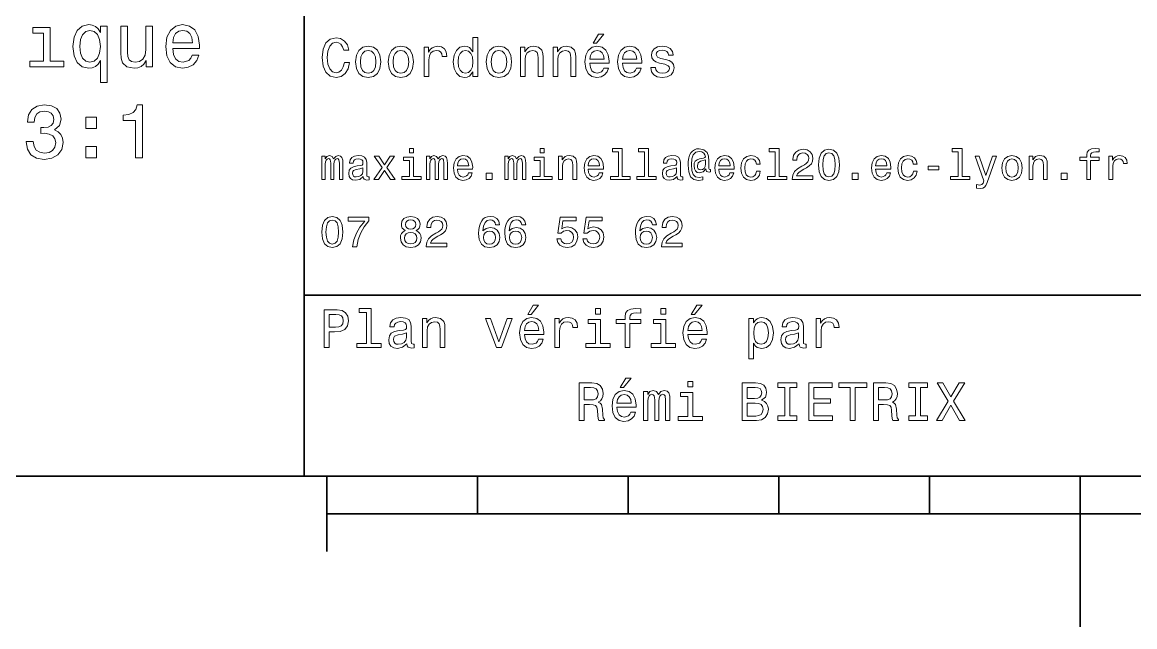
# Model space of a CAD drawing. Extents: x 0 to 297, y 0 to 210.
# Drawn here: x 78.3 to 152.1, y 0 to 40.1 of the extents above; entities that cross this region are included whole.
import ezdxf

# ---------------------------------------------------------------- set-up
doc = ezdxf.new("R2010")
doc.units = 0

msp = doc.modelspace()

# ---------------------------------------------------------------- linework, layer by layer
at = {"color": 7, "lineweight": 35}
for p, q in [((97, 10), (97, 70)), ((97, 22), (162, 22)), ((10, 10), (287, 10)), ((97, 10), (287, 10)), ((98.5, 7.5), (198.5, 7.5))]:
    msp.add_line(p, q, dxfattribs=at)
at = {"color": 7, "lineweight": 35, "ltscale": 0.125}
msp.add_line((98.5, 10), (98.5, 5), dxfattribs=at)
at = {"color": 7, "lineweight": 35, "ltscale": 0.0625}
for p, q in [((108.5, 10), (108.5, 7.5)), ((118.5, 10), (118.5, 7.5)), ((128.5, 10), (128.5, 7.5)), ((138.5, 10), (138.5, 7.5))]:
    msp.add_line(p, q, dxfattribs=at)
at = {"color": 7, "lineweight": 35, "ltscale": 0.25}
msp.add_line((148.5, 10), (148.5, 0), dxfattribs=at)
at = {"color": 7, "lineweight": 13}
for points in [[(83.481827, 39.456413), (83.325485, 39.683357), (83.148979, 39.844742), (82.9422, 39.935516), (82.70517, 39.970821), (82.276505, 39.869957), (81.943649, 39.587536), (81.726791, 39.133644), (81.651138, 38.523415), (81.726791, 37.908142), (81.943649, 37.45425), (82.276505, 37.166786), (82.70517, 37.070965), (82.9422, 37.101223), (83.143936, 37.186958), (83.32045, 37.3433), (83.481827, 37.58033), (83.481827, 36.117794), (83.925636, 36.117794), (83.925636, 39.875), (83.481827, 39.875)], [(86.941483, 39.875), (86.497681, 39.875), (86.497681, 38.3116), (86.44725, 37.948486), (86.300995, 37.686237), (86.074051, 37.524857), (85.776497, 37.474422), (85.539467, 37.514771), (85.388168, 37.635807), (85.302429, 37.842579), (85.282257, 38.135086), (85.282257, 39.875), (84.838455, 39.875), (84.838455, 38.094742), (84.853592, 37.736671), (84.949409, 37.439121), (85.241913, 37.166786), (85.710938, 37.070965), (85.963097, 37.106266), (86.179962, 37.197044), (86.366554, 37.353386), (86.517853, 37.58033), (86.517853, 37.166786), (86.941483, 37.166786)], [(88.277939, 38.392292), (90.053154, 38.392292), (90.058197, 38.599064), (89.977509, 39.179035), (89.7556, 39.612751), (89.402573, 39.875), (88.933563, 39.970821), (88.474625, 39.869957), (88.121597, 39.587536), (87.894653, 39.128601), (87.813965, 38.523415), (87.88961, 37.903099), (88.116554, 37.449207), (88.464539, 37.166786), (88.918427, 37.070965), (89.311798, 37.136528), (89.634567, 37.307995), (89.871597, 37.58033), (90.007767, 37.943443), (89.569, 37.943443), (89.478226, 37.741714), (89.347107, 37.590416), (88.973907, 37.469379), (88.68644, 37.524857), (88.469582, 37.70137), (88.328369, 37.988831), (88.277939, 38.377159)], [(80.138168, 37.539986), (80.138168, 39.784222), (78.998398, 39.784222), (78.998398, 39.405979), (79.694366, 39.405979), (79.694366, 37.539986), (78.786591, 37.539986), (78.786591, 37.166786), (81.056038, 37.166786), (81.056038, 37.539986)], [(82.105026, 38.523415), (82.150421, 38.972263), (82.291626, 39.300072), (82.503448, 39.501801), (82.780823, 39.572407), (83.073334, 39.501801), (83.295227, 39.305115), (83.426353, 38.977306), (83.476791, 38.523415), (83.426353, 38.06448), (83.295227, 37.736671), (83.073334, 37.534943), (82.780823, 37.469379), (82.503448, 37.534943), (82.291626, 37.736671), (82.150421, 38.069523)], [(88.277939, 38.765488), (88.333412, 39.113472), (88.469582, 39.370678), (88.676353, 39.527016), (88.948685, 39.582493), (89.215981, 39.527016), (89.422752, 39.370678), (89.548828, 39.113472), (89.594223, 38.765488)], [(116.184441, 38.728386), (116.396973, 38.728386), (116.897697, 39.340778), (116.54467, 39.340778)], [(99.66787, 37.460373), (99.595818, 37.15778), (99.476944, 36.941643), (99.311241, 36.808357), (99.116714, 36.765129), (98.882568, 36.829971), (98.698845, 37.024494), (98.57637, 37.341499), (98.536743, 37.780979), (98.57637, 38.216858), (98.695244, 38.537464), (98.87896, 38.731987), (99.116714, 38.80043), (99.289627, 38.764408), (99.437317, 38.663544), (99.552597, 38.501442), (99.631844, 38.278099), (99.97406, 38.278099), (99.865997, 38.620316), (99.678673, 38.879681), (99.422913, 39.041786), (99.116714, 39.099422), (98.734871, 39.009365), (98.443085, 38.757202), (98.25576, 38.342937), (98.190926, 37.780979), (98.25576, 37.219021), (98.443085, 36.804756), (98.734871, 36.548992), (99.116714, 36.462536), (99.451729, 36.530979), (99.721901, 36.721901), (99.912827, 37.035301), (100.013687, 37.460373)], [(100.413544, 37.496399), (100.471184, 37.056915), (100.636887, 36.732708), (100.899857, 36.530979), (101.252884, 36.462536), (101.602303, 36.530979), (101.865273, 36.729107), (102.030983, 37.053314), (102.092216, 37.496399), (102.030983, 37.935879), (101.865273, 38.263687), (101.602303, 38.461815), (101.252884, 38.533859), (100.899857, 38.461815), (100.636887, 38.260086), (100.471184, 37.935879)], [(102.58213, 37.496399), (102.639771, 37.056915), (102.805473, 36.732708), (103.068443, 36.530979), (103.421471, 36.462536), (103.770897, 36.530979), (104.033859, 36.729107), (104.19957, 37.053314), (104.260803, 37.496399), (104.19957, 37.935879), (104.033859, 38.263687), (103.770897, 38.461815), (103.421471, 38.533859), (103.068443, 38.461815), (102.805473, 38.260086), (102.639771, 37.935879)], [(104.963257, 36.530979), (105.280258, 36.530979), (105.280258, 37.636887), (105.312683, 37.903458), (105.409943, 38.094379), (105.568443, 38.209652), (105.780983, 38.249279), (105.939484, 38.224064), (106.058357, 38.152016), (106.130402, 38.029537), (106.155617, 37.863831), (106.476227, 37.863831), (106.432999, 38.155621), (106.314117, 38.364552), (106.115997, 38.490635), (105.845825, 38.533859), (105.662102, 38.505043), (105.503601, 38.432995), (105.363113, 38.310516), (105.251442, 38.144814), (105.251442, 38.465416), (104.963257, 38.465416)], [(108.201729, 36.829971), (108.201729, 36.530979), (108.51873, 36.530979), (108.51873, 39.117435), (108.20533, 39.117435), (108.20533, 38.170029), (107.963974, 38.443802), (107.816284, 38.508644), (107.646973, 38.533859), (107.340775, 38.461815), (107.103027, 38.260086), (106.948128, 37.935879), (106.894089, 37.5), (106.948128, 37.064121), (107.103027, 36.736309), (107.340775, 36.530979), (107.646973, 36.462536), (107.816284, 36.487751), (107.967575, 36.552593)], [(109.087898, 37.496399), (109.145531, 37.056915), (109.311241, 36.732708), (109.574203, 36.530979), (109.927231, 36.462536), (110.276657, 36.530979), (110.539627, 36.729107), (110.70533, 37.053314), (110.766571, 37.496399), (110.70533, 37.935879), (110.539627, 38.263687), (110.276657, 38.461815), (109.927231, 38.533859), (109.574203, 38.461815), (109.311241, 38.260086), (109.145531, 37.935879)], [(111.350143, 36.530979), (111.667145, 36.530979), (111.667145, 37.647694), (111.69957, 37.903458), (111.804031, 38.090778), (111.966141, 38.206051), (112.182274, 38.249279), (112.355186, 38.213257), (112.463257, 38.115993), (112.517288, 37.953888), (112.535301, 37.737751), (112.535301, 36.530979), (112.852303, 36.530979), (112.852303, 37.802593), (112.837898, 38.058357), (112.773056, 38.270893), (112.560516, 38.465416), (112.229103, 38.533859), (112.045387, 38.508644), (111.890488, 38.440201), (111.757202, 38.324928), (111.65274, 38.170029), (111.65274, 38.465416), (111.350143, 38.465416)], [(113.51873, 36.530979), (113.835732, 36.530979), (113.835732, 37.647694), (113.868156, 37.903458), (113.972626, 38.090778), (114.134727, 38.206051), (114.350861, 38.249279), (114.523773, 38.213257), (114.631844, 38.115993), (114.685883, 37.953888), (114.703888, 37.737751), (114.703888, 36.530979), (115.020889, 36.530979), (115.020889, 37.802593), (115.006485, 38.058357), (114.941643, 38.270893), (114.729111, 38.465416), (114.39769, 38.533859), (114.213974, 38.508644), (114.059082, 38.440201), (113.925789, 38.324928), (113.821327, 38.170029), (113.821327, 38.465416), (113.51873, 38.465416)], [(115.964699, 37.406338), (117.232712, 37.406338), (117.236313, 37.554035), (117.178673, 37.9683), (117.020172, 38.278099), (116.768013, 38.465416), (116.432999, 38.533859), (116.105186, 38.461815), (115.853027, 38.260086), (115.690918, 37.932278), (115.633286, 37.5), (115.687317, 37.056915), (115.849426, 36.732708), (116.097984, 36.530979), (116.422188, 36.462536), (116.703171, 36.509365), (116.933716, 36.631844), (117.103027, 36.826366), (117.200287, 37.085735), (116.886887, 37.085735), (116.822044, 36.941643), (116.728386, 36.833572), (116.461815, 36.747116), (116.256485, 36.786743), (116.101585, 36.912823), (116.000717, 37.118156), (115.964699, 37.395531)], [(118.133286, 37.406338), (119.401299, 37.406338), (119.4049, 37.554035), (119.34726, 37.9683), (119.188766, 38.278099), (118.9366, 38.465416), (118.601585, 38.533859), (118.273773, 38.461815), (118.021614, 38.260086), (117.859512, 37.932278), (117.801872, 37.5), (117.855911, 37.056915), (118.018013, 36.732708), (118.266571, 36.530979), (118.590775, 36.462536), (118.871758, 36.509365), (119.10231, 36.631844), (119.271614, 36.826366), (119.368881, 37.085735), (119.055481, 37.085735), (118.990631, 36.941643), (118.896973, 36.833572), (118.630402, 36.747116), (118.425072, 36.786743), (118.270172, 36.912823), (118.169312, 37.118156), (118.133286, 37.395531)], [(120.971901, 37.658501), (120.66571, 37.730545), (120.438766, 37.8134), (120.363113, 37.982708), (120.384727, 38.101585), (120.460373, 38.188038), (120.582855, 38.242073), (120.759369, 38.263687), (120.92868, 38.242073), (121.061966, 38.177231), (121.148415, 38.079971), (121.184441, 37.950287), (121.49424, 37.950287), (121.49424, 37.957493), (121.440201, 38.191643), (121.292511, 38.375359), (121.061966, 38.490635), (120.759369, 38.533859), (120.453171, 38.490635), (120.229828, 38.371758), (120.08934, 38.195244), (120.046112, 37.971901), (120.078529, 37.755764), (120.179398, 37.604465), (120.3451, 37.496399), (120.586456, 37.42075), (120.939484, 37.334293), (121.155624, 37.244236), (121.213257, 37.172188), (121.234871, 37.064121), (121.202454, 36.930836), (121.115997, 36.829971), (120.97551, 36.765129), (120.788185, 36.743515), (120.590057, 36.765129), (120.445969, 36.840778), (120.348709, 36.963257), (120.309082, 37.132565), (120.002884, 37.132565), (120.053314, 36.844379), (120.201012, 36.635445), (120.435158, 36.509365), (120.759369, 36.462536), (121.097984, 36.509365), (121.346542, 36.635445), (121.497841, 36.837173), (121.551872, 37.100143), (121.512253, 37.327087), (121.400574, 37.481987), (121.216858, 37.582851)], [(100.737755, 37.5), (100.770172, 37.824207), (100.87104, 38.058357), (101.033142, 38.20245), (101.252884, 38.25288), (101.469017, 38.20245), (101.631126, 38.061958), (101.731987, 37.824207), (101.768013, 37.5), (101.731987, 37.172188), (101.631126, 36.934437), (101.469017, 36.790344), (101.252884, 36.743515), (101.033142, 36.790344), (100.87104, 36.934437), (100.770172, 37.172188)], [(102.906342, 37.5), (102.938759, 37.824207), (103.039627, 38.058357), (103.201729, 38.20245), (103.421471, 38.25288), (103.637611, 38.20245), (103.799713, 38.061958), (103.900574, 37.824207), (103.9366, 37.5), (103.900574, 37.172188), (103.799713, 36.934437), (103.637611, 36.790344), (103.421471, 36.743515), (103.201729, 36.790344), (103.039627, 36.934437), (102.938759, 37.172188)], [(107.701012, 38.249279), (107.909943, 38.198845), (108.068443, 38.058357), (108.162102, 37.824207), (108.198128, 37.5), (108.162102, 37.172188), (108.068443, 36.938038), (107.909943, 36.793949), (107.701012, 36.747116), (107.502884, 36.793949), (107.351585, 36.938038), (107.250717, 37.175793), (107.2183, 37.5), (107.250717, 37.820606), (107.351585, 38.054756), (107.502884, 38.198845)], [(109.412102, 37.5), (109.444527, 37.824207), (109.545387, 38.058357), (109.707489, 38.20245), (109.927231, 38.25288), (110.143372, 38.20245), (110.305473, 38.061958), (110.406342, 37.824207), (110.44236, 37.5), (110.406342, 37.172188), (110.305473, 36.934437), (110.143372, 36.790344), (109.927231, 36.743515), (109.707489, 36.790344), (109.545387, 36.934437), (109.444527, 37.172188)], [(115.964699, 37.672909), (116.004318, 37.921471), (116.101585, 38.105186), (116.249283, 38.216858), (116.443802, 38.256485), (116.634727, 38.216858), (116.782425, 38.105186), (116.872482, 37.921471), (116.9049, 37.672909)], [(118.133286, 37.672909), (118.172913, 37.921471), (118.270172, 38.105186), (118.41787, 38.216858), (118.612396, 38.256485), (118.803314, 38.216858), (118.951012, 38.105186), (119.041069, 37.921471), (119.073486, 37.672909)], [(78.554596, 32.219379), (78.554596, 32.184078), (78.635284, 31.699928), (78.872322, 31.336815), (79.245522, 31.104828), (79.739761, 31.019093), (80.264252, 31.104828), (80.657623, 31.326729), (80.90979, 31.679756), (81.000565, 32.133644), (80.96022, 32.431198), (80.849266, 32.673271), (80.667709, 32.859871), (80.425636, 32.996037), (80.753448, 33.268372), (80.869438, 33.702091), (80.793793, 34.095463), (80.576935, 34.393013), (80.223907, 34.579613), (79.739761, 34.645172), (79.285866, 34.56448), (78.937881, 34.342579), (78.710938, 33.989555), (78.635284, 33.520535), (78.635284, 33.485229), (79.084137, 33.485229), (79.124481, 33.807999), (79.255608, 34.039986), (79.467422, 34.181198), (79.764969, 34.231628), (80.027222, 34.191284), (80.218864, 34.085373), (80.334854, 33.913906), (80.380249, 33.681915), (80.334854, 33.434799), (80.213821, 33.268372), (80.001999, 33.167507), (79.714539, 33.137249), (79.517853, 33.142292), (79.517853, 32.743877), (79.764969, 32.753963), (80.082695, 32.708572), (80.319733, 32.587536), (80.460938, 32.39085), (80.511368, 32.133644), (80.455894, 31.841139), (80.309647, 31.624279), (80.077652, 31.488113), (79.77002, 31.442724), (79.452293, 31.493156), (79.220306, 31.644453), (79.074051, 31.886528), (79.01857, 32.219379)], [(85.806763, 31.119957), (86.265686, 31.119957), (86.265686, 34.645172), (85.922752, 34.645172), (85.83197, 34.337536), (85.650421, 34.130764), (85.373039, 34.009727), (84.989754, 33.969379), (84.989754, 33.611313), (85.806763, 33.611313)], [(82.513535, 33.076729), (83.209496, 33.076729), (83.209496, 33.828171), (82.513535, 33.828171)], [(82.513535, 31.119957), (83.209496, 31.119957), (83.209496, 31.871397), (82.513535, 31.871397)], [(104.259369, 31.749279), (103.991356, 31.749279), (103.991356, 31.461094), (104.259369, 31.461094)], [(112.933716, 31.749279), (112.665703, 31.749279), (112.665703, 31.461094), (112.933716, 31.461094)], [(117.858788, 31.536022), (117.858788, 29.893372), (117.337173, 29.893372), (117.337173, 29.680115), (118.631119, 29.680115), (118.631119, 29.893372), (118.112389, 29.893372), (118.112389, 31.749279), (117.46109, 31.749279), (117.46109, 31.536022)], [(119.593658, 31.536022), (119.593658, 29.893372), (119.072044, 29.893372), (119.072044, 29.680115), (120.365997, 29.680115), (120.365997, 29.893372), (119.84726, 29.893372), (119.84726, 31.749279), (119.195969, 31.749279), (119.195969, 31.536022)], [(128.268021, 31.536022), (128.268021, 29.893372), (127.746399, 29.893372), (127.746399, 29.680115), (129.040344, 29.680115), (129.040344, 29.893372), (128.521622, 29.893372), (128.521622, 31.749279), (127.870316, 31.749279), (127.870316, 31.536022)], [(140.412109, 31.536022), (140.412109, 29.893372), (139.890503, 29.893372), (139.890503, 29.680115), (141.184448, 29.680115), (141.184448, 29.893372), (140.66571, 29.893372), (140.66571, 31.749279), (140.01442, 31.749279), (140.01442, 31.536022)], [(148.933731, 30.959654), (148.933731, 29.680115), (149.187332, 29.680115), (149.187332, 30.959654), (149.763702, 30.959654), (149.763702, 31.175793), (149.187332, 31.175793), (149.187332, 31.270893), (149.207504, 31.386166), (149.273788, 31.463976), (149.386169, 31.510086), (149.547562, 31.527376), (149.763702, 31.51585), (149.763702, 31.734869), (149.489929, 31.749279), (149.242081, 31.723343), (149.069183, 31.645533), (148.965424, 31.510086), (148.933731, 31.317001), (148.933731, 31.175793), (148.469757, 31.175793), (148.469757, 30.959654)], [(98.170029, 29.680115), (98.403458, 29.680115), (98.403458, 30.714697), (98.41787, 30.870316), (98.461098, 30.982708), (98.527374, 31.04899), (98.613831, 31.074928), (98.682999, 31.051872), (98.729103, 30.994236), (98.752159, 30.896254), (98.760803, 30.766571), (98.760803, 29.680115), (98.979828, 29.680115), (98.979828, 30.714697), (98.99424, 30.867435), (99.03746, 30.979826), (99.106628, 31.04899), (99.193085, 31.074928), (99.262245, 31.051872), (99.308357, 30.994236), (99.337173, 30.766571), (99.337173, 29.680115), (99.570602, 29.680115), (99.570602, 30.749279), (99.556198, 30.971182), (99.510086, 31.141211), (99.41787, 31.244957), (99.268013, 31.282421), (99.092216, 31.224783), (98.956772, 31.057636), (98.850143, 31.221901), (98.671471, 31.282421), (98.507202, 31.224783), (98.394814, 31.0634), (98.394814, 31.227665), (98.170029, 31.227665)], [(100.925072, 29.881844), (100.925072, 29.873198), (100.939484, 29.775215), (100.982712, 29.706051), (101.164268, 29.651297), (101.305473, 29.674351), (101.305473, 29.870316), (101.244957, 29.861671), (101.164268, 29.899136), (101.149857, 30.014408), (101.149857, 30.815561), (101.115273, 31.020172), (101.014412, 31.164265), (100.838615, 31.250719), (100.590775, 31.282421), (100.348701, 31.247837), (100.170029, 31.149855), (100.05764, 30.997118), (100.020172, 30.795389), (100.020172, 30.778097), (100.247841, 30.778097), (100.268013, 30.899136), (100.331413, 30.98559), (100.435158, 31.037464), (100.58213, 31.057636), (100.723343, 31.043226), (100.824211, 31), (100.884727, 30.925072), (100.9049, 30.821325), (100.893372, 30.700287), (100.84726, 30.639769), (100.731987, 30.61095), (100.515854, 30.587896), (100.268013, 30.536022), (100.092216, 30.443804), (99.988472, 30.299711), (99.956772, 30.086454), (99.985588, 29.896254), (100.074928, 29.755043), (100.219017, 29.665705), (100.41787, 29.634005), (100.685883, 29.694525)], [(101.925072, 29.680115), (102.322769, 30.282421), (102.731987, 29.680115), (103.03746, 29.680115), (102.484146, 30.478386), (103.00576, 31.227665), (102.711815, 31.227665), (102.334297, 30.665705), (101.956772, 31.227665), (101.657059, 31.227665), (102.170029, 30.475504), (101.628242, 29.680115)], [(104.250717, 29.893372), (104.250717, 31.175793), (103.599426, 31.175793), (103.599426, 30.959654), (103.997116, 30.959654), (103.997116, 29.893372), (103.478386, 29.893372), (103.478386, 29.680115), (104.775215, 29.680115), (104.775215, 29.893372)], [(105.109512, 29.680115), (105.342941, 29.680115), (105.342941, 30.714697), (105.357346, 30.870316), (105.400574, 30.982708), (105.466858, 31.04899), (105.553314, 31.074928), (105.622482, 31.051872), (105.668587, 30.994236), (105.691643, 30.896254), (105.700287, 30.766571), (105.700287, 29.680115), (105.919312, 29.680115), (105.919312, 30.714697), (105.933716, 30.867435), (105.976944, 30.979826), (106.046112, 31.04899), (106.132568, 31.074928), (106.201729, 31.051872), (106.247841, 30.994236), (106.276657, 30.766571), (106.276657, 29.680115), (106.510086, 29.680115), (106.510086, 30.749279), (106.495674, 30.971182), (106.44957, 31.141211), (106.357346, 31.244957), (106.207489, 31.282421), (106.0317, 31.224783), (105.896255, 31.057636), (105.789627, 31.221901), (105.610954, 31.282421), (105.446686, 31.224783), (105.334297, 31.0634), (105.334297, 31.227665), (105.109512, 31.227665)], [(107.167145, 30.380404), (108.181557, 30.380404), (108.184441, 30.498558), (108.138329, 30.829971), (108.011528, 31.077808), (107.809799, 31.227665), (107.541786, 31.282421), (107.279541, 31.224783), (107.077812, 31.0634), (106.948128, 30.801151), (106.902016, 30.45533), (106.945244, 30.100864), (107.074928, 29.841497), (107.273773, 29.680115), (107.533142, 29.62536), (107.757927, 29.662825), (107.94236, 29.760807), (108.077812, 29.916426), (108.155617, 30.123919), (107.9049, 30.123919), (107.853027, 30.008644), (107.778099, 29.92219), (107.564842, 29.853025), (107.400574, 29.884726), (107.276657, 29.98559), (107.195969, 30.149855), (107.167145, 30.371758)], [(107.167145, 30.593658), (107.198845, 30.792507), (107.276657, 30.93948), (107.394814, 31.028818), (107.55043, 31.060518), (107.703171, 31.028818), (107.821327, 30.93948), (107.893372, 30.792507), (107.919312, 30.593658)], [(110.314117, 29.680115), (110.547546, 29.680115), (110.547546, 30.714697), (110.561958, 30.870316), (110.605186, 30.982708), (110.671471, 31.04899), (110.757927, 31.074928), (110.827087, 31.051872), (110.873199, 30.994236), (110.896255, 30.896254), (110.9049, 30.766571), (110.9049, 29.680115), (111.123917, 29.680115), (111.123917, 30.714697), (111.138329, 30.867435), (111.181557, 30.979826), (111.250717, 31.04899), (111.337173, 31.074928), (111.406342, 31.051872), (111.452446, 30.994236), (111.48127, 30.766571), (111.48127, 29.680115), (111.714699, 29.680115), (111.714699, 30.749279), (111.700287, 30.971182), (111.654175, 31.141211), (111.561958, 31.244957), (111.412102, 31.282421), (111.236313, 31.224783), (111.100861, 31.057636), (110.994232, 31.221901), (110.815559, 31.282421), (110.651299, 31.224783), (110.538902, 31.0634), (110.538902, 31.227665), (110.314117, 31.227665)], [(112.925072, 29.893372), (112.925072, 31.175793), (112.273773, 31.175793), (112.273773, 30.959654), (112.671471, 30.959654), (112.671471, 29.893372), (112.15274, 29.893372), (112.15274, 29.680115), (113.44957, 29.680115), (113.44957, 29.893372)], [(113.884727, 29.680115), (114.138329, 29.680115), (114.138329, 30.573486), (114.164261, 30.778097), (114.247833, 30.927954), (114.377518, 31.020172), (114.55043, 31.054754), (114.688759, 31.025936), (114.775215, 30.948126), (114.818443, 30.818443), (114.832855, 30.645533), (114.832855, 29.680115), (115.086456, 29.680115), (115.086456, 30.697407), (115.074928, 30.902018), (115.023056, 31.072046), (114.853027, 31.227665), (114.587891, 31.282421), (114.440918, 31.262247), (114.317001, 31.207493), (114.210373, 31.115273), (114.126801, 30.991354), (114.126801, 31.227665), (113.884727, 31.227665)], [(115.841499, 30.380404), (116.855904, 30.380404), (116.858788, 30.498558), (116.812683, 30.829971), (116.685875, 31.077808), (116.484146, 31.227665), (116.216141, 31.282421), (115.953888, 31.224783), (115.752159, 31.0634), (115.622475, 30.801151), (115.57637, 30.45533), (115.619598, 30.100864), (115.749275, 29.841497), (115.948128, 29.680115), (116.207489, 29.62536), (116.432274, 29.662825), (116.616714, 29.760807), (116.752159, 29.916426), (116.829971, 30.123919), (116.579247, 30.123919), (116.527374, 30.008644), (116.452446, 29.92219), (116.239189, 29.853025), (116.074928, 29.884726), (115.951004, 29.98559), (115.870316, 30.149855), (115.841499, 30.371758)], [(115.841499, 30.593658), (115.873199, 30.792507), (115.951004, 30.93948), (116.06916, 31.028818), (116.224785, 31.060518), (116.377518, 31.028818), (116.495674, 30.93948), (116.567719, 30.792507), (116.593658, 30.593658)], [(121.743515, 29.881844), (121.743515, 29.873198), (121.757927, 29.775215), (121.801155, 29.706051), (121.982712, 29.651297), (122.123917, 29.674351), (122.123917, 29.870316), (122.0634, 29.861671), (121.982712, 29.899136), (121.9683, 30.014408), (121.9683, 30.815561), (121.933716, 31.020172), (121.832855, 31.164265), (121.657059, 31.250719), (121.409225, 31.282421), (121.167145, 31.247837), (120.988472, 31.149855), (120.876083, 30.997118), (120.838615, 30.795389), (120.838615, 30.778097), (121.066284, 30.778097), (121.086456, 30.899136), (121.149857, 30.98559), (121.253601, 31.037464), (121.400574, 31.057636), (121.541786, 31.043226), (121.642654, 31), (121.703171, 30.925072), (121.723343, 30.821325), (121.711815, 30.700287), (121.66571, 30.639769), (121.55043, 30.61095), (121.33429, 30.587896), (121.086456, 30.536022), (120.91066, 30.443804), (120.806915, 30.299711), (120.775215, 30.086454), (120.804031, 29.896254), (120.893372, 29.755043), (121.03746, 29.665705), (121.236313, 29.634005), (121.504318, 29.694525)], [(123.97406, 30.190201), (123.97406, 30.357347), (123.927956, 30.348703), (123.873199, 30.368876), (123.855911, 30.429394), (123.855911, 30.902018), (123.832855, 31.236311), (123.740631, 31.48415), (123.524498, 31.668587), (123.221901, 31.734869), (123.046112, 31.717579), (122.896255, 31.665705), (122.766571, 31.57925), (122.662827, 31.458212), (122.58213, 31.305475), (122.524498, 31.118155), (122.489914, 30.893372), (122.478386, 30.639769), (122.51873, 30.193083), (122.648415, 29.87608), (122.864555, 29.685879), (123.172913, 29.62536), (123.45533, 29.671469), (123.45533, 29.861671), (123.207489, 29.815561), (122.9683, 29.864553), (122.809799, 30.023054), (122.723343, 30.291065), (122.697403, 30.680115), (122.726227, 31.060518), (122.824203, 31.331411), (122.982712, 31.495676), (123.213257, 31.550432), (123.389053, 31.518732), (123.51873, 31.443804), (123.599426, 31.331411), (123.628242, 31.201729), (123.596542, 31.138329), (123.510086, 31.109509), (123.227669, 31.066282), (123.072044, 31.002882), (122.959656, 30.904898), (122.893372, 30.769451), (122.873199, 30.590778), (122.899139, 30.397694), (122.971184, 30.253601), (123.08934, 30.164265), (123.244957, 30.135447), (123.472626, 30.195965), (123.66571, 30.386166), (123.66571, 30.368876), (123.711815, 30.216137), (123.870316, 30.170029)], [(124.515854, 30.380404), (125.530258, 30.380404), (125.533142, 30.498558), (125.48703, 30.829971), (125.360229, 31.077808), (125.158501, 31.227665), (124.890488, 31.282421), (124.628242, 31.224783), (124.426514, 31.0634), (124.296829, 30.801151), (124.250717, 30.45533), (124.293945, 30.100864), (124.42363, 29.841497), (124.622482, 29.680115), (124.881844, 29.62536), (125.106628, 29.662825), (125.291069, 29.760807), (125.426514, 29.916426), (125.504326, 30.123919), (125.253601, 30.123919), (125.201729, 30.008644), (125.126801, 29.92219), (124.913544, 29.853025), (124.749283, 29.884726), (124.625366, 29.98559), (124.54467, 30.149855), (124.515854, 30.371758)], [(124.515854, 30.593658), (124.547554, 30.792507), (124.625366, 30.93948), (124.743515, 31.028818), (124.899139, 31.060518), (125.051872, 31.028818), (125.170029, 30.93948), (125.242081, 30.792507), (125.268013, 30.593658)], [(127.014412, 30.714697), (127.265129, 30.714697), (127.213257, 30.945244), (127.08934, 31.126801), (126.896255, 31.239193), (126.645538, 31.282421), (126.368881, 31.224783), (126.158501, 31.0634), (126.02594, 30.801151), (125.979828, 30.449568), (126.023056, 30.100864), (126.15274, 29.841497), (126.357353, 29.680115), (126.636887, 29.62536), (126.884727, 29.668587), (127.077812, 29.789625), (127.210373, 29.979826), (127.268013, 30.233429), (127.02594, 30.233429), (126.982712, 30.072046), (126.902023, 29.951008), (126.786743, 29.87608), (126.645538, 29.853025), (126.469742, 29.89049), (126.342941, 30.005764), (126.265129, 30.193083), (126.239197, 30.458212), (126.265129, 30.717579), (126.345825, 30.904898), (126.47551, 31.020172), (126.645538, 31.060518), (126.795395, 31.034582), (126.907784, 30.9683), (126.982712, 30.858789)], [(129.391937, 29.680115), (130.766571, 29.680115), (130.766571, 29.927954), (129.680115, 29.927954), (129.740631, 30.0634), (129.844391, 30.175793), (130.164276, 30.380404), (130.33429, 30.466858), (130.524506, 30.590778), (130.659943, 30.734869), (130.737762, 30.904898), (130.766571, 31.097982), (130.71759, 31.340057), (130.582138, 31.530258), (130.374634, 31.651297), (130.106628, 31.694523), (129.829971, 31.645533), (129.619598, 31.510086), (129.484161, 31.293947), (129.438049, 31.008644), (129.438049, 30.9683), (129.700287, 30.9683), (129.700287, 30.991354), (129.726227, 31.187319), (129.804031, 31.331411), (129.927963, 31.42363), (130.092224, 31.45533), (130.259369, 31.426512), (130.383286, 31.354465), (130.463989, 31.242075), (130.492798, 31.100864), (130.472626, 30.9683), (130.417877, 30.855907), (130.325653, 30.757925), (130.198853, 30.671469), (130.028824, 30.57925), (129.746399, 30.400576), (129.547546, 30.210375), (129.429398, 29.979826), (129.391937, 29.688761)], [(131.135452, 30.657061), (131.17868, 30.204611), (131.314117, 29.881844), (131.530258, 29.685879), (131.829971, 29.622478), (132.126801, 29.685879), (132.342941, 29.881844), (132.47551, 30.204611), (132.521622, 30.657061), (132.47551, 31.106628), (132.420746, 31.285301), (132.342941, 31.432276), (132.126801, 31.628242), (131.829971, 31.694523), (131.530258, 31.628242), (131.314117, 31.429394), (131.17868, 31.106628)], [(131.412109, 30.657061), (131.435165, 31.005764), (131.507202, 31.256483), (131.636887, 31.403458), (131.829971, 31.45533), (132.020172, 31.403458), (132.149857, 31.256483), (132.221909, 31.005764), (132.244965, 30.657061), (132.221909, 30.305475), (132.149857, 30.054754), (132.020172, 29.90778), (131.829971, 29.858789), (131.636887, 29.90778), (131.507202, 30.054754), (131.435165, 30.305475)], [(134.925079, 30.380404), (135.939484, 30.380404), (135.942368, 30.498558), (135.896255, 30.829971), (135.769455, 31.077808), (135.567734, 31.227665), (135.299713, 31.282421), (135.037476, 31.224783), (134.835739, 31.0634), (134.706055, 30.801151), (134.659943, 30.45533), (134.703171, 30.100864), (134.832855, 29.841497), (135.031708, 29.680115), (135.291077, 29.62536), (135.515854, 29.662825), (135.700287, 29.760807), (135.835739, 29.916426), (135.913544, 30.123919), (135.662827, 30.123919), (135.610962, 30.008644), (135.536026, 29.92219), (135.322769, 29.853025), (135.158508, 29.884726), (135.034592, 29.98559), (134.953888, 30.149855), (134.925079, 30.371758)], [(134.925079, 30.593658), (134.956772, 30.792507), (135.034592, 30.93948), (135.15274, 31.028818), (135.308365, 31.060518), (135.461105, 31.028818), (135.579254, 30.93948), (135.651306, 30.792507), (135.677246, 30.593658)], [(137.423645, 30.714697), (137.674362, 30.714697), (137.622482, 30.945244), (137.498566, 31.126801), (137.305481, 31.239193), (137.054764, 31.282421), (136.778107, 31.224783), (136.567734, 31.0634), (136.435165, 30.801151), (136.389053, 30.449568), (136.432281, 30.100864), (136.561966, 29.841497), (136.766571, 29.680115), (137.046112, 29.62536), (137.293945, 29.668587), (137.48703, 29.789625), (137.619598, 29.979826), (137.677246, 30.233429), (137.435165, 30.233429), (137.391937, 30.072046), (137.311249, 29.951008), (137.195969, 29.87608), (137.054764, 29.853025), (136.878967, 29.89049), (136.752167, 30.005764), (136.674362, 30.193083), (136.648422, 30.458212), (136.674362, 30.717579), (136.755051, 30.904898), (136.884735, 31.020172), (137.054764, 31.060518), (137.20462, 31.034582), (137.317017, 30.9683), (137.391937, 30.858789)], [(142.682999, 31.227665), (142.239197, 29.95389), (141.804047, 31.227665), (141.52739, 31.227665), (142.11528, 29.59366), (142.063416, 29.449568), (141.982712, 29.351585), (141.847275, 29.319883), (141.613831, 29.348703), (141.613831, 29.103746), (141.858795, 29.08069), (142.034592, 29.103746), (142.158508, 29.175793), (142.247849, 29.299711), (142.325653, 29.481268), (142.953903, 31.227665)], [(143.302597, 30.45245), (143.348709, 30.100864), (143.481277, 29.841497), (143.69165, 29.680115), (143.974075, 29.62536), (144.253601, 29.680115), (144.463989, 29.838615), (144.596558, 30.097982), (144.645538, 30.45245), (144.596558, 30.804033), (144.463989, 31.066282), (144.253601, 31.224783), (143.974075, 31.282421), (143.69165, 31.224783), (143.481277, 31.0634), (143.348709, 30.804033)], [(143.561966, 30.45533), (143.587906, 30.714697), (143.668594, 30.902018), (143.798279, 31.01729), (143.974075, 31.057636), (144.146973, 31.01729), (144.276672, 30.904898), (144.357361, 30.714697), (144.386169, 30.45533), (144.357361, 30.193083), (144.276672, 30.002882), (144.146973, 29.887608), (143.974075, 29.850143), (143.798279, 29.887608), (143.668594, 30.002882), (143.587906, 30.193083)], [(145.112396, 29.680115), (145.365997, 29.680115), (145.365997, 30.573486), (145.391937, 30.778097), (145.47551, 30.927954), (145.605194, 31.020172), (145.778107, 31.054754), (145.916443, 31.025936), (146.002899, 30.948126), (146.046112, 30.818443), (146.060532, 30.645533), (146.060532, 29.680115), (146.314133, 29.680115), (146.314133, 30.697407), (146.302597, 30.902018), (146.250732, 31.072046), (146.080704, 31.227665), (145.815567, 31.282421), (145.668594, 31.262247), (145.544678, 31.207493), (145.438049, 31.115273), (145.354477, 30.991354), (145.354477, 31.227665), (145.112396, 31.227665)], [(150.412109, 29.680115), (150.66571, 29.680115), (150.66571, 30.56484), (150.69165, 30.778097), (150.76947, 30.930836), (150.896271, 31.023054), (151.066284, 31.054754), (151.193085, 31.034582), (151.288193, 30.976944), (151.345825, 30.878962), (151.365997, 30.746397), (151.622498, 30.746397), (151.587906, 30.979826), (151.492798, 31.146973), (151.334305, 31.247837), (151.118164, 31.282421), (150.971191, 31.259365), (150.844391, 31.201729), (150.731995, 31.103746), (150.64267, 30.971182), (150.64267, 31.227665), (150.412109, 31.227665)], [(100.896255, 30.221901), (100.861671, 30.072046), (100.769455, 29.956772), (100.631126, 29.881844), (100.461098, 29.855907), (100.351585, 29.870316), (100.273773, 29.916426), (100.224785, 29.997118), (100.210373, 30.10951), (100.221901, 30.210375), (100.268013, 30.282421), (100.452446, 30.363111), (100.685883, 30.397694), (100.896255, 30.466858)], [(121.714699, 30.221901), (121.680115, 30.072046), (121.587898, 29.956772), (121.44957, 29.881844), (121.279541, 29.855907), (121.170029, 29.870316), (121.092216, 29.916426), (121.043228, 29.997118), (121.028816, 30.10951), (121.040344, 30.210375), (121.086456, 30.282421), (121.270889, 30.363111), (121.504318, 30.397694), (121.714699, 30.466858)], [(123.639771, 30.734869), (123.610954, 30.556196), (123.53891, 30.429394), (123.429398, 30.351585), (123.299713, 30.328529), (123.210373, 30.342939), (123.146973, 30.394812), (123.106628, 30.481268), (123.0951, 30.602304), (123.144089, 30.801151), (123.311241, 30.904898), (123.639771, 30.98559)], [(138.420746, 30.340057), (139.118164, 30.340057), (139.118164, 30.567722), (138.420746, 30.567722)], [(109.077812, 29.680115), (109.475502, 29.680115), (109.475502, 30.10951), (109.077812, 30.10951)], [(133.365997, 29.680115), (133.763702, 29.680115), (133.763702, 30.10951), (133.365997, 30.10951)], [(147.244965, 29.680115), (147.64267, 29.680115), (147.64267, 30.10951), (147.244965, 30.10951)], [(98.172913, 26.201731), (98.216141, 25.749281), (98.351585, 25.426514), (98.567726, 25.230549), (98.867432, 25.167149), (99.164268, 25.230549), (99.380402, 25.426514), (99.51297, 25.749281), (99.559074, 26.201731), (99.51297, 26.651299), (99.458214, 26.829971), (99.380402, 26.976946), (99.164268, 27.172913), (98.867432, 27.239193), (98.567726, 27.172913), (98.351585, 26.974064), (98.216141, 26.651299)], [(98.44957, 26.201731), (98.472626, 26.550434), (98.54467, 26.801153), (98.674355, 26.948128), (98.867432, 27), (99.05764, 26.948128), (99.187317, 26.801153), (99.259369, 26.550434), (99.282417, 26.201731), (99.259369, 25.850145), (99.187317, 25.599424), (99.05764, 25.45245), (98.867432, 25.40346), (98.674355, 25.45245), (98.54467, 25.599424), (98.472626, 25.850145)], [(100.201729, 25.224785), (100.492798, 25.224785), (100.587898, 25.700289), (100.755043, 26.144093), (100.991356, 26.556196), (101.299713, 26.942364), (101.299713, 27.181557), (99.927956, 27.181557), (99.927956, 26.91931), (101.023056, 26.91931), (100.706055, 26.53026), (100.466858, 26.12392), (100.299713, 25.691643)], [(103.714699, 26.302595), (103.567726, 26.221903), (103.466858, 26.10951), (103.403458, 25.9683), (103.383286, 25.798271), (103.429398, 25.541788), (103.561958, 25.342941), (103.778099, 25.216139), (104.072044, 25.167149), (104.363113, 25.216139), (104.579254, 25.342941), (104.711815, 25.541788), (104.760803, 25.798271), (104.737755, 25.9683), (104.677231, 26.10951), (104.573486, 26.221903), (104.429398, 26.302595), (104.54467, 26.371759), (104.625359, 26.46686), (104.674355, 26.582134), (104.691643, 26.723343), (104.645531, 26.927956), (104.524498, 27.09222), (104.328529, 27.198849), (104.072044, 27.239193), (103.812683, 27.198849), (103.616714, 27.09222), (103.492798, 26.927956), (103.44957, 26.723343), (103.463974, 26.582134), (103.51297, 26.46686)], [(103.723343, 26.700289), (103.746399, 26.827091), (103.815559, 26.925074), (103.925072, 26.985592), (104.072044, 27.008646), (104.216141, 26.985592), (104.325645, 26.925074), (104.394814, 26.827091), (104.420746, 26.700289), (104.394814, 26.570606), (104.325645, 26.469742), (104.216141, 26.40346), (104.072044, 26.383286), (103.925072, 26.406342), (103.815559, 26.469742), (103.746399, 26.570606)], [(105.103745, 25.224785), (106.478386, 25.224785), (106.478386, 25.472624), (105.39193, 25.472624), (105.452446, 25.60807), (105.556198, 25.720463), (105.876083, 25.925074), (106.046112, 26.011528), (106.236313, 26.135448), (106.371758, 26.279539), (106.44957, 26.449568), (106.478386, 26.642653), (106.429398, 26.884727), (106.293945, 27.074928), (106.086456, 27.195967), (105.818443, 27.239193), (105.541786, 27.190203), (105.331413, 27.054756), (105.195969, 26.838617), (105.149857, 26.553314), (105.149857, 26.51297), (105.412102, 26.51297), (105.412102, 26.536024), (105.438042, 26.731989), (105.515854, 26.876081), (105.639771, 26.9683), (105.804031, 27), (105.971184, 26.971182), (106.0951, 26.899136), (106.175797, 26.786745), (106.204613, 26.645535), (106.184441, 26.51297), (106.129684, 26.400578), (106.03746, 26.302595), (105.91066, 26.216139), (105.740631, 26.12392), (105.458214, 25.945246), (105.259369, 25.755045), (105.141212, 25.524496), (105.103745, 25.233431)], [(109.9683, 26.685881), (109.913544, 26.91931), (109.786743, 27.09222), (109.590775, 27.201731), (109.337173, 27.239193), (109.167145, 27.219021), (109.020172, 27.164267), (108.890488, 27.074928), (108.780975, 26.948128), (108.694527, 26.789627), (108.631126, 26.596542), (108.590775, 26.368877), (108.579254, 26.112392), (108.625359, 25.703171), (108.766571, 25.406342), (108.994232, 25.227667), (109.305473, 25.167149), (109.585014, 25.219021), (109.798271, 25.354467), (109.9366, 25.567724), (109.985588, 25.838617), (109.9366, 26.112392), (109.804031, 26.322767), (109.599426, 26.455332), (109.345825, 26.501442), (109.072044, 26.443806), (108.867432, 26.279539), (108.91066, 26.596542), (109.002884, 26.824209), (109.144089, 26.959656), (109.340057, 27.005764), (109.484146, 26.98271), (109.593658, 26.922192), (109.665703, 26.821327), (109.703171, 26.685881)], [(111.703171, 26.685881), (111.648415, 26.91931), (111.521614, 27.09222), (111.325645, 27.201731), (111.072044, 27.239193), (110.902016, 27.219021), (110.755043, 27.164267), (110.625359, 27.074928), (110.515846, 26.948128), (110.429398, 26.789627), (110.365997, 26.596542), (110.325645, 26.368877), (110.314117, 26.112392), (110.360229, 25.703171), (110.501442, 25.406342), (110.729103, 25.227667), (111.040344, 25.167149), (111.319885, 25.219021), (111.533142, 25.354467), (111.671471, 25.567724), (111.720459, 25.838617), (111.671471, 26.112392), (111.538902, 26.322767), (111.33429, 26.455332), (111.080688, 26.501442), (110.806915, 26.443806), (110.602303, 26.279539), (110.645531, 26.596542), (110.737755, 26.824209), (110.87896, 26.959656), (111.074928, 27.005764), (111.219017, 26.98271), (111.328529, 26.922192), (111.400574, 26.821327), (111.438042, 26.685881)], [(113.766571, 25.746399), (113.829971, 25.510088), (113.971176, 25.325649), (114.178673, 25.210375), (114.443802, 25.167149), (114.734871, 25.219021), (114.962532, 25.360231), (115.106628, 25.585016), (115.161385, 25.873199), (115.112389, 26.141211), (114.97406, 26.351585), (114.757919, 26.487032), (114.478386, 26.536024), (114.262245, 26.501442), (114.0951, 26.406342), (114.175789, 26.945246), (115.051872, 26.945246), (115.051872, 27.181557), (113.982712, 27.181557), (113.824203, 26.121038), (114.054756, 26.121038), (114.221901, 26.256485), (114.435158, 26.305477), (114.619598, 26.273777), (114.760803, 26.181557), (114.850143, 26.040346), (114.881844, 25.858791), (114.850143, 25.677235), (114.757919, 25.536024), (114.616714, 25.446688), (114.435158, 25.414986), (114.282417, 25.43516), (114.164261, 25.501442), (114.077805, 25.605188), (114.034576, 25.746399)], [(115.501442, 25.746399), (115.564842, 25.510088), (115.706055, 25.325649), (115.913544, 25.210375), (116.178673, 25.167149), (116.469742, 25.219021), (116.697403, 25.360231), (116.841499, 25.585016), (116.896255, 25.873199), (116.84726, 26.141211), (116.708931, 26.351585), (116.492798, 26.487032), (116.213257, 26.536024), (115.997116, 26.501442), (115.829971, 26.406342), (115.91066, 26.945246), (116.786743, 26.945246), (116.786743, 27.181557), (115.717575, 27.181557), (115.559074, 26.121038), (115.789627, 26.121038), (115.956772, 26.256485), (116.170029, 26.305477), (116.354462, 26.273777), (116.495674, 26.181557), (116.585014, 26.040346), (116.616714, 25.858791), (116.585014, 25.677235), (116.492798, 25.536024), (116.351585, 25.446688), (116.170029, 25.414986), (116.017288, 25.43516), (115.899132, 25.501442), (115.812683, 25.605188), (115.769455, 25.746399)], [(120.377518, 26.685881), (120.322769, 26.91931), (120.195969, 27.09222), (120, 27.201731), (119.746399, 27.239193), (119.57637, 27.219021), (119.429398, 27.164267), (119.299713, 27.074928), (119.190201, 26.948128), (119.103745, 26.789627), (119.040344, 26.596542), (119, 26.368877), (118.988472, 26.112392), (119.034584, 25.703171), (119.175797, 25.406342), (119.403458, 25.227667), (119.714699, 25.167149), (119.994232, 25.219021), (120.207489, 25.354467), (120.345825, 25.567724), (120.394814, 25.838617), (120.345825, 26.112392), (120.213257, 26.322767), (120.008644, 26.455332), (119.755043, 26.501442), (119.48127, 26.443806), (119.276657, 26.279539), (119.319885, 26.596542), (119.412102, 26.824209), (119.553314, 26.959656), (119.749283, 27.005764), (119.893372, 26.98271), (120.002884, 26.922192), (120.074928, 26.821327), (120.112389, 26.685881)], [(120.717575, 25.224785), (122.092216, 25.224785), (122.092216, 25.472624), (121.005768, 25.472624), (121.066284, 25.60807), (121.170029, 25.720463), (121.489914, 25.925074), (121.659943, 26.011528), (121.850143, 26.135448), (121.985588, 26.279539), (122.0634, 26.449568), (122.092216, 26.642653), (122.043228, 26.884727), (121.907784, 27.074928), (121.700287, 27.195967), (121.432274, 27.239193), (121.155624, 27.190203), (120.945244, 27.054756), (120.809799, 26.838617), (120.763687, 26.553314), (120.763687, 26.51297), (121.02594, 26.51297), (121.02594, 26.536024), (121.051872, 26.731989), (121.129684, 26.876081), (121.253601, 26.9683), (121.41787, 27), (121.585014, 26.971182), (121.708931, 26.899136), (121.789627, 26.786745), (121.818443, 26.645535), (121.798271, 26.51297), (121.743515, 26.400578), (121.651299, 26.302595), (121.524498, 26.216139), (121.354469, 26.12392), (121.072044, 25.945246), (120.873199, 25.755045), (120.755043, 25.524496), (120.717575, 25.233431)], [(103.659943, 25.804035), (103.685883, 25.956774), (103.769455, 26.072046), (103.899132, 26.146975), (104.072044, 26.172913), (104.242073, 26.146975), (104.371758, 26.072046), (104.45533, 25.956774), (104.484146, 25.804035), (104.45533, 25.639771), (104.371758, 25.515852), (104.242073, 25.43516), (104.072044, 25.409224), (103.899132, 25.43516), (103.769455, 25.515852), (103.685883, 25.639771)], [(109.706055, 25.835735), (109.674355, 25.654181), (109.593658, 25.515852), (109.463974, 25.423632), (109.302597, 25.394814), (109.132568, 25.423632), (109.002884, 25.51297), (108.919312, 25.651299), (108.893372, 25.832853), (108.922188, 26.011528), (109.002884, 26.146975), (109.135445, 26.233431), (109.314117, 26.265131), (109.469742, 26.233431), (109.593658, 26.149857), (109.674355, 26.01441)], [(111.440918, 25.835735), (111.409225, 25.654181), (111.328529, 25.515852), (111.198845, 25.423632), (111.03746, 25.394814), (110.867432, 25.423632), (110.737755, 25.51297), (110.654175, 25.651299), (110.628242, 25.832853), (110.657059, 26.011528), (110.737755, 26.146975), (110.870316, 26.233431), (111.048988, 26.265131), (111.204613, 26.233431), (111.328529, 26.149857), (111.409225, 26.01441)], [(120.115273, 25.835735), (120.083572, 25.654181), (120.002884, 25.515852), (119.873199, 25.423632), (119.711815, 25.394814), (119.541786, 25.423632), (119.412102, 25.51297), (119.328529, 25.651299), (119.302597, 25.832853), (119.331413, 26.011528), (119.412102, 26.146975), (119.54467, 26.233431), (119.723343, 26.265131), (119.87896, 26.233431), (120.002884, 26.149857), (120.083572, 26.01441)], [(98.324211, 18.530979), (98.655617, 18.530979), (98.655617, 19.586454), (99.023056, 19.586454), (99.394089, 19.604465), (99.689484, 19.730547), (99.880402, 19.975504), (99.945244, 20.310518), (99.894814, 20.620316), (99.750717, 20.847261), (99.51297, 20.98415), (99.188759, 21.030979), (98.324211, 21.030979)], [(99.098701, 20.724783), (99.314842, 20.703169), (99.473343, 20.634726), (99.567001, 20.508644), (99.599426, 20.310518), (99.5634, 20.101583), (99.466141, 19.975504), (99.30043, 19.910662), (99.073486, 19.892651), (98.655617, 19.892651), (98.655617, 20.724783)], [(101.137611, 20.850864), (101.137611, 18.79755), (100.485588, 18.79755), (100.485588, 18.530979), (102.103027, 18.530979), (102.103027, 18.79755), (101.454613, 18.79755), (101.454613, 21.117435), (100.640488, 21.117435), (100.640488, 20.850864)], [(111.84726, 20.728386), (112.059799, 20.728386), (112.560516, 21.340778), (112.207489, 21.340778)], [(116.667145, 21.117435), (116.33213, 21.117435), (116.33213, 20.757204), (116.667145, 20.757204)], [(118.295387, 20.130404), (118.295387, 18.530979), (118.612396, 18.530979), (118.612396, 20.130404), (119.332855, 20.130404), (119.332855, 20.400576), (118.612396, 20.400576), (118.612396, 20.519451), (118.637611, 20.663544), (118.720459, 20.760807), (118.860954, 20.818443), (119.062683, 20.840057), (119.332855, 20.825647), (119.332855, 21.099422), (118.990631, 21.117435), (118.680832, 21.085014), (118.464699, 20.987751), (118.335014, 20.818443), (118.295387, 20.577089), (118.295387, 20.400576), (117.715424, 20.400576), (117.715424, 20.130404)], [(121.004326, 21.117435), (120.669312, 21.117435), (120.669312, 20.757204), (121.004326, 20.757204)], [(122.690201, 20.728386), (122.90274, 20.728386), (123.403458, 21.340778), (123.05043, 21.340778)], [(103.824928, 18.78314), (103.824928, 18.772333), (103.842941, 18.649855), (103.896973, 18.5634), (104.123917, 18.494957), (104.30043, 18.523775), (104.30043, 18.768732), (104.224785, 18.757925), (104.123917, 18.804754), (104.105911, 18.948847), (104.105911, 19.950287), (104.062683, 20.206051), (103.9366, 20.386166), (103.716858, 20.494236), (103.407059, 20.533861), (103.104469, 20.490633), (102.881126, 20.368155), (102.740631, 20.177233), (102.693802, 19.925072), (102.693802, 19.903458), (102.978386, 19.903458), (103.003601, 20.054754), (103.082855, 20.162823), (103.21254, 20.227665), (103.396255, 20.252882), (103.572769, 20.234869), (103.698845, 20.180836), (103.774498, 20.087175), (103.799713, 19.957493), (103.785301, 19.806194), (103.727669, 19.730547), (103.583572, 19.694523), (103.3134, 19.665705), (103.003601, 19.600864), (102.783859, 19.48559), (102.654175, 19.305475), (102.614555, 19.038904), (102.650574, 18.801151), (102.762245, 18.62464), (102.94236, 18.512968), (103.190926, 18.473343), (103.52594, 18.54899)], [(104.844383, 18.530979), (105.161385, 18.530979), (105.161385, 19.647694), (105.193802, 19.903458), (105.298271, 20.090778), (105.460373, 20.206051), (105.676514, 20.249279), (105.849426, 20.213255), (105.957497, 20.115993), (106.011528, 19.95389), (106.029541, 19.737751), (106.029541, 18.530979), (106.346542, 18.530979), (106.346542, 19.802593), (106.33213, 20.058357), (106.267288, 20.270893), (106.054756, 20.465418), (105.723343, 20.533861), (105.539627, 20.508644), (105.384727, 20.440201), (105.251442, 20.324926), (105.146973, 20.170029), (105.146973, 20.465418), (104.844383, 20.465418)], [(109.761528, 18.530979), (110.096542, 18.530979), (110.802597, 20.465418), (110.474785, 20.465418), (109.930832, 18.905619), (109.376083, 20.465418), (109.04467, 20.465418)], [(111.627518, 19.40634), (112.895531, 19.40634), (112.899132, 19.554033), (112.841499, 19.9683), (112.682999, 20.278097), (112.430832, 20.465418), (112.095825, 20.533861), (111.768013, 20.461815), (111.515854, 20.260086), (111.353745, 19.932276), (111.296112, 19.5), (111.350143, 19.056915), (111.512245, 18.732708), (111.760803, 18.530979), (112.085014, 18.462536), (112.365997, 18.509365), (112.596542, 18.631844), (112.765854, 18.826368), (112.863113, 19.085733), (112.549713, 19.085733), (112.484871, 18.941643), (112.391212, 18.833572), (112.124641, 18.747118), (111.919312, 18.786743), (111.764412, 18.912823), (111.663544, 19.118155), (111.627518, 19.395533)], [(111.627518, 19.672911), (111.667145, 19.921469), (111.764412, 20.105186), (111.912102, 20.216858), (112.106628, 20.256483), (112.297546, 20.216858), (112.445244, 20.105186), (112.535301, 19.921469), (112.567726, 19.672911)], [(113.637604, 18.530979), (113.954613, 18.530979), (113.954613, 19.636887), (113.98703, 19.903458), (114.08429, 20.094379), (114.242798, 20.209654), (114.45533, 20.249279), (114.613831, 20.224062), (114.732712, 20.152016), (114.804756, 20.029537), (114.829971, 19.863832), (115.150574, 19.863832), (115.107346, 20.155619), (114.988472, 20.364553), (114.790344, 20.490633), (114.520172, 20.533861), (114.336456, 20.505043), (114.177956, 20.432997), (114.03746, 20.310518), (113.925789, 20.144812), (113.925789, 20.465418), (113.637604, 20.465418)], [(116.656342, 18.79755), (116.656342, 20.400576), (115.842216, 20.400576), (115.842216, 20.130404), (116.33934, 20.130404), (116.33934, 18.79755), (115.690918, 18.79755), (115.690918, 18.530979), (117.311958, 18.530979), (117.311958, 18.79755)], [(120.993515, 18.79755), (120.993515, 20.400576), (120.179398, 20.400576), (120.179398, 20.130404), (120.676514, 20.130404), (120.676514, 18.79755), (120.028099, 18.79755), (120.028099, 18.530979), (121.649139, 18.530979), (121.649139, 18.79755)], [(122.470459, 19.40634), (123.73848, 19.40634), (123.742081, 19.554033), (123.684441, 19.9683), (123.52594, 20.278097), (123.273773, 20.465418), (122.938766, 20.533861), (122.610954, 20.461815), (122.358795, 20.260086), (122.196686, 19.932276), (122.139053, 19.5), (122.193085, 19.056915), (122.355194, 18.732708), (122.603745, 18.530979), (122.927956, 18.462536), (123.208939, 18.509365), (123.439484, 18.631844), (123.608795, 18.826368), (123.706055, 19.085733), (123.392654, 19.085733), (123.327812, 18.941643), (123.234154, 18.833572), (122.967583, 18.747118), (122.762253, 18.786743), (122.607353, 18.912823), (122.506485, 19.118155), (122.470459, 19.395533)], [(122.470459, 19.672911), (122.510086, 19.921469), (122.607353, 20.105186), (122.755043, 20.216858), (122.94957, 20.256483), (123.140488, 20.216858), (123.288185, 20.105186), (123.378242, 19.921469), (123.410667, 19.672911)], [(126.829254, 20.166426), (126.829254, 20.465418), (126.512253, 20.465418), (126.512253, 17.7817), (126.829254, 17.7817), (126.829254, 18.826368), (126.940926, 18.657061), (127.067009, 18.545389), (127.38401, 18.462536), (127.6866, 18.530979), (127.924355, 18.736311), (128.079254, 19.060518), (128.136887, 19.5), (128.079254, 19.935879), (127.924355, 20.260086), (127.6866, 20.461815), (127.38401, 20.533861), (127.211098, 20.512247), (127.0634, 20.443804), (126.937325, 20.328529)], [(127.329971, 18.747118), (127.117439, 18.793947), (126.96254, 18.93804), (126.86528, 19.17219), (126.832855, 19.5), (126.86528, 19.824207), (126.96254, 20.058357), (127.117439, 20.198847), (127.329971, 20.249279), (127.524498, 20.198847), (127.679398, 20.054754), (127.776657, 19.820604), (127.812683, 19.5), (127.776657, 19.175793), (127.679398, 18.93804), (127.524498, 18.793947)], [(129.847992, 18.78314), (129.847992, 18.772333), (129.865997, 18.649855), (129.920029, 18.5634), (130.146973, 18.494957), (130.323486, 18.523775), (130.323486, 18.768732), (130.247849, 18.757925), (130.146973, 18.804754), (130.128967, 18.948847), (130.128967, 19.950287), (130.085739, 20.206051), (129.959656, 20.386166), (129.739914, 20.494236), (129.430115, 20.533861), (129.127533, 20.490633), (128.904175, 20.368155), (128.763687, 20.177233), (128.716858, 19.925072), (128.716858, 19.903458), (129.00145, 19.903458), (129.026657, 20.054754), (129.105911, 20.162823), (129.235596, 20.227665), (129.419312, 20.252882), (129.595825, 20.234869), (129.721909, 20.180836), (129.797562, 20.087175), (129.822769, 19.957493), (129.808365, 19.806194), (129.750732, 19.730547), (129.606628, 19.694523), (129.336456, 19.665705), (129.026657, 19.600864), (128.806915, 19.48559), (128.677246, 19.305475), (128.637619, 19.038904), (128.67363, 18.801151), (128.785309, 18.62464), (128.965424, 18.512968), (129.213989, 18.473343), (129.548996, 18.54899)], [(130.986313, 18.530979), (131.303314, 18.530979), (131.303314, 19.636887), (131.335739, 19.903458), (131.432999, 20.094379), (131.591507, 20.209654), (131.804047, 20.249279), (131.96254, 20.224062), (132.081421, 20.152016), (132.153473, 20.029537), (132.17868, 19.863832), (132.499283, 19.863832), (132.456055, 20.155619), (132.337189, 20.364553), (132.139053, 20.490633), (131.868881, 20.533861), (131.685165, 20.505043), (131.526657, 20.432997), (131.386169, 20.310518), (131.274506, 20.144812), (131.274506, 20.465418), (130.986313, 20.465418)], [(103.788902, 19.208212), (103.745674, 19.020893), (103.630402, 18.876801), (103.457489, 18.78314), (103.244957, 18.750719), (103.10807, 18.768732), (103.010803, 18.826368), (102.94957, 18.927233), (102.931557, 19.067722), (102.945969, 19.193804), (103.003601, 19.283861), (103.234146, 19.384726), (103.52594, 19.427954), (103.788902, 19.514408)], [(129.811966, 19.208212), (129.768738, 19.020893), (129.653458, 18.876801), (129.48056, 18.78314), (129.268021, 18.750719), (129.131134, 18.768732), (129.033875, 18.826368), (128.972626, 18.927233), (128.95462, 19.067722), (128.969025, 19.193804), (129.026657, 19.283861), (129.257202, 19.384726), (129.548996, 19.427954), (129.811966, 19.514408)], [(117.98127, 15.887968), (118.193802, 15.887968), (118.694527, 16.50036), (118.341499, 16.50036)], [(122.801155, 16.277018), (122.466141, 16.277018), (122.466141, 15.916787), (122.801155, 15.916787)], [(115.257927, 13.690562), (115.592941, 13.690562), (115.592941, 14.746037), (115.935158, 14.746037), (116.187317, 14.73523), (116.345818, 14.684798), (116.432274, 14.565923), (116.4683, 14.353387), (116.486313, 14.029179), (116.507927, 13.816643), (116.551155, 13.690562), (116.92939, 13.690562), (116.92939, 13.759007), (116.846542, 13.859871), (116.817719, 14.047191), (116.792503, 14.450648), (116.73127, 14.74964), (116.648415, 14.8433), (116.51873, 14.911744), (116.662827, 15.001801), (116.763687, 15.127882), (116.828529, 15.286384), (116.850143, 15.477305), (116.799713, 15.7799), (116.655617, 16.006844), (116.41787, 16.143732), (116.093658, 16.190563), (115.257927, 16.190563)], [(116, 15.884366), (116.219742, 15.862753), (116.374641, 15.794309), (116.471901, 15.668228), (116.504318, 15.470101), (116.4683, 15.261168), (116.371033, 15.135087), (116.20533, 15.070246), (115.978386, 15.052234), (115.592941, 15.052234), (115.592941, 15.884366)], [(117.761528, 14.565923), (119.029541, 14.565923), (119.033142, 14.713617), (118.975502, 15.127882), (118.817001, 15.43768), (118.564842, 15.625), (118.229828, 15.693444), (117.902016, 15.621398), (117.649857, 15.419669), (117.487747, 15.091859), (117.430115, 14.659582), (117.484146, 14.216499), (117.646255, 13.892291), (117.894814, 13.690562), (118.219017, 13.622118), (118.5, 13.668948), (118.730545, 13.791427), (118.899857, 13.985951), (118.997116, 14.245317), (118.683716, 14.245317), (118.618874, 14.101225), (118.525215, 13.993155), (118.258644, 13.9067), (118.053314, 13.946326), (117.898415, 14.072407), (117.797546, 14.277738), (117.761528, 14.555116)], [(119.526657, 13.690562), (119.818443, 13.690562), (119.818443, 14.983789), (119.836456, 15.178314), (119.890488, 15.318804), (119.973343, 15.401657), (120.081413, 15.434078), (120.16787, 15.40526), (120.225502, 15.333214), (120.254318, 15.210735), (120.265129, 15.048632), (120.265129, 13.690562), (120.538902, 13.690562), (120.538902, 14.983789), (120.556915, 15.174712), (120.610947, 15.315202), (120.697403, 15.401657), (120.805473, 15.434078), (120.89193, 15.40526), (120.94957, 15.333214), (120.985588, 15.048632), (120.985588, 13.690562), (121.277374, 13.690562), (121.277374, 15.027018), (121.259361, 15.304395), (121.201729, 15.516932), (121.086456, 15.646614), (120.899132, 15.693444), (120.679398, 15.621398), (120.510086, 15.412464), (120.376801, 15.617796), (120.153458, 15.693444), (119.948128, 15.621398), (119.807632, 15.419669), (119.807632, 15.625), (119.526657, 15.625)], [(122.790344, 13.957133), (122.790344, 15.560159), (121.976227, 15.560159), (121.976227, 15.289986), (122.473343, 15.289986), (122.473343, 13.957133), (121.824928, 13.957133), (121.824928, 13.690562), (123.445969, 13.690562), (123.445969, 13.957133)], [(127.354462, 15.041427), (127.606628, 15.25036), (127.671471, 15.39085), (127.693085, 15.563761), (127.646255, 15.833934), (127.50576, 16.028458), (127.278816, 16.147335), (126.961815, 16.190563), (126.072044, 16.190563), (126.072044, 13.690562), (127.012245, 13.690562), (127.34726, 13.740994), (127.595818, 13.888689), (127.750717, 14.122839), (127.804756, 14.439842), (127.772331, 14.652378), (127.685875, 14.828891), (127.545387, 14.958574)], [(126.893372, 15.153098), (126.403458, 15.153098), (126.403458, 15.891571), (126.922188, 15.891571), (127.116714, 15.869957), (127.253601, 15.805116), (127.336456, 15.693444), (127.365273, 15.527738), (127.332855, 15.362032), (127.246399, 15.246758), (127.098701, 15.174712)], [(128.907059, 13.993155), (128.445969, 13.993155), (128.445969, 13.690562), (129.69957, 13.690562), (129.69957, 13.993155), (129.238464, 13.993155), (129.238464, 15.887968), (129.69957, 15.887968), (129.69957, 16.190563), (128.445969, 16.190563), (128.445969, 15.887968), (128.907059, 15.887968)], [(130.484863, 13.690562), (132.069885, 13.690562), (132.069885, 13.993155), (130.816284, 13.993155), (130.816284, 14.839698), (131.932999, 14.839698), (131.932999, 15.138689), (130.816284, 15.138689), (130.816284, 15.887968), (132.041061, 15.887968), (132.041061, 16.190563), (130.484863, 16.190563)], [(133.244232, 13.690562), (133.575653, 13.690562), (133.575653, 15.887968), (134.332138, 15.887968), (134.332138, 16.190563), (132.484146, 16.190563), (132.484146, 15.887968), (133.244232, 15.887968)], [(134.775208, 13.690562), (135.110229, 13.690562), (135.110229, 14.746037), (135.452454, 14.746037), (135.704605, 14.73523), (135.863113, 14.684798), (135.94957, 14.565923), (135.985596, 14.353387), (136.003601, 14.029179), (136.025208, 13.816643), (136.068451, 13.690562), (136.446686, 13.690562), (136.446686, 13.759007), (136.363831, 13.859871), (136.335022, 14.047191), (136.309799, 14.450648), (136.248566, 14.74964), (136.16571, 14.8433), (136.036026, 14.911744), (136.180115, 15.001801), (136.280975, 15.127882), (136.345825, 15.286384), (136.367432, 15.477305), (136.317001, 15.7799), (136.172913, 16.006844), (135.93515, 16.143732), (135.610947, 16.190563), (134.775208, 16.190563)], [(135.517288, 15.884366), (135.73703, 15.862753), (135.891937, 15.794309), (135.989197, 15.668228), (136.021606, 15.470101), (135.985596, 15.261168), (135.888336, 15.135087), (135.722626, 15.070246), (135.495682, 15.052234), (135.110229, 15.052234), (135.110229, 15.884366)], [(137.581421, 13.993155), (137.120316, 13.993155), (137.120316, 13.690562), (138.373917, 13.690562), (138.373917, 13.993155), (137.912827, 13.993155), (137.912827, 15.887968), (138.373917, 15.887968), (138.373917, 16.190563), (137.120316, 16.190563), (137.120316, 15.887968), (137.581421, 15.887968)], [(138.96109, 13.690562), (139.33934, 13.690562), (139.912109, 14.70281), (140.495682, 13.690562), (140.877518, 13.690562), (140.095825, 14.976585), (140.837891, 16.194164), (140.47406, 16.194164), (139.922913, 15.268372), (139.382568, 16.194164), (139.004318, 16.194164), (139.742798, 14.972983)], [(117.761528, 14.832493), (117.801155, 15.081052), (117.898415, 15.26477), (118.046112, 15.376441), (118.240631, 15.416066), (118.431557, 15.376441), (118.579247, 15.26477), (118.669304, 15.081052), (118.701729, 14.832493)], [(126.972618, 13.989553), (126.403458, 13.989553), (126.403458, 14.850505), (126.940201, 14.850505), (127.167145, 14.825289), (127.329247, 14.74964), (127.426514, 14.619957), (127.458931, 14.432637), (127.426514, 14.23451), (127.336456, 14.097623), (127.185158, 14.01477)]]:
    msp.add_lwpolyline(points, close=True, dxfattribs=at)

doc.saveas('drawing.dxf')
